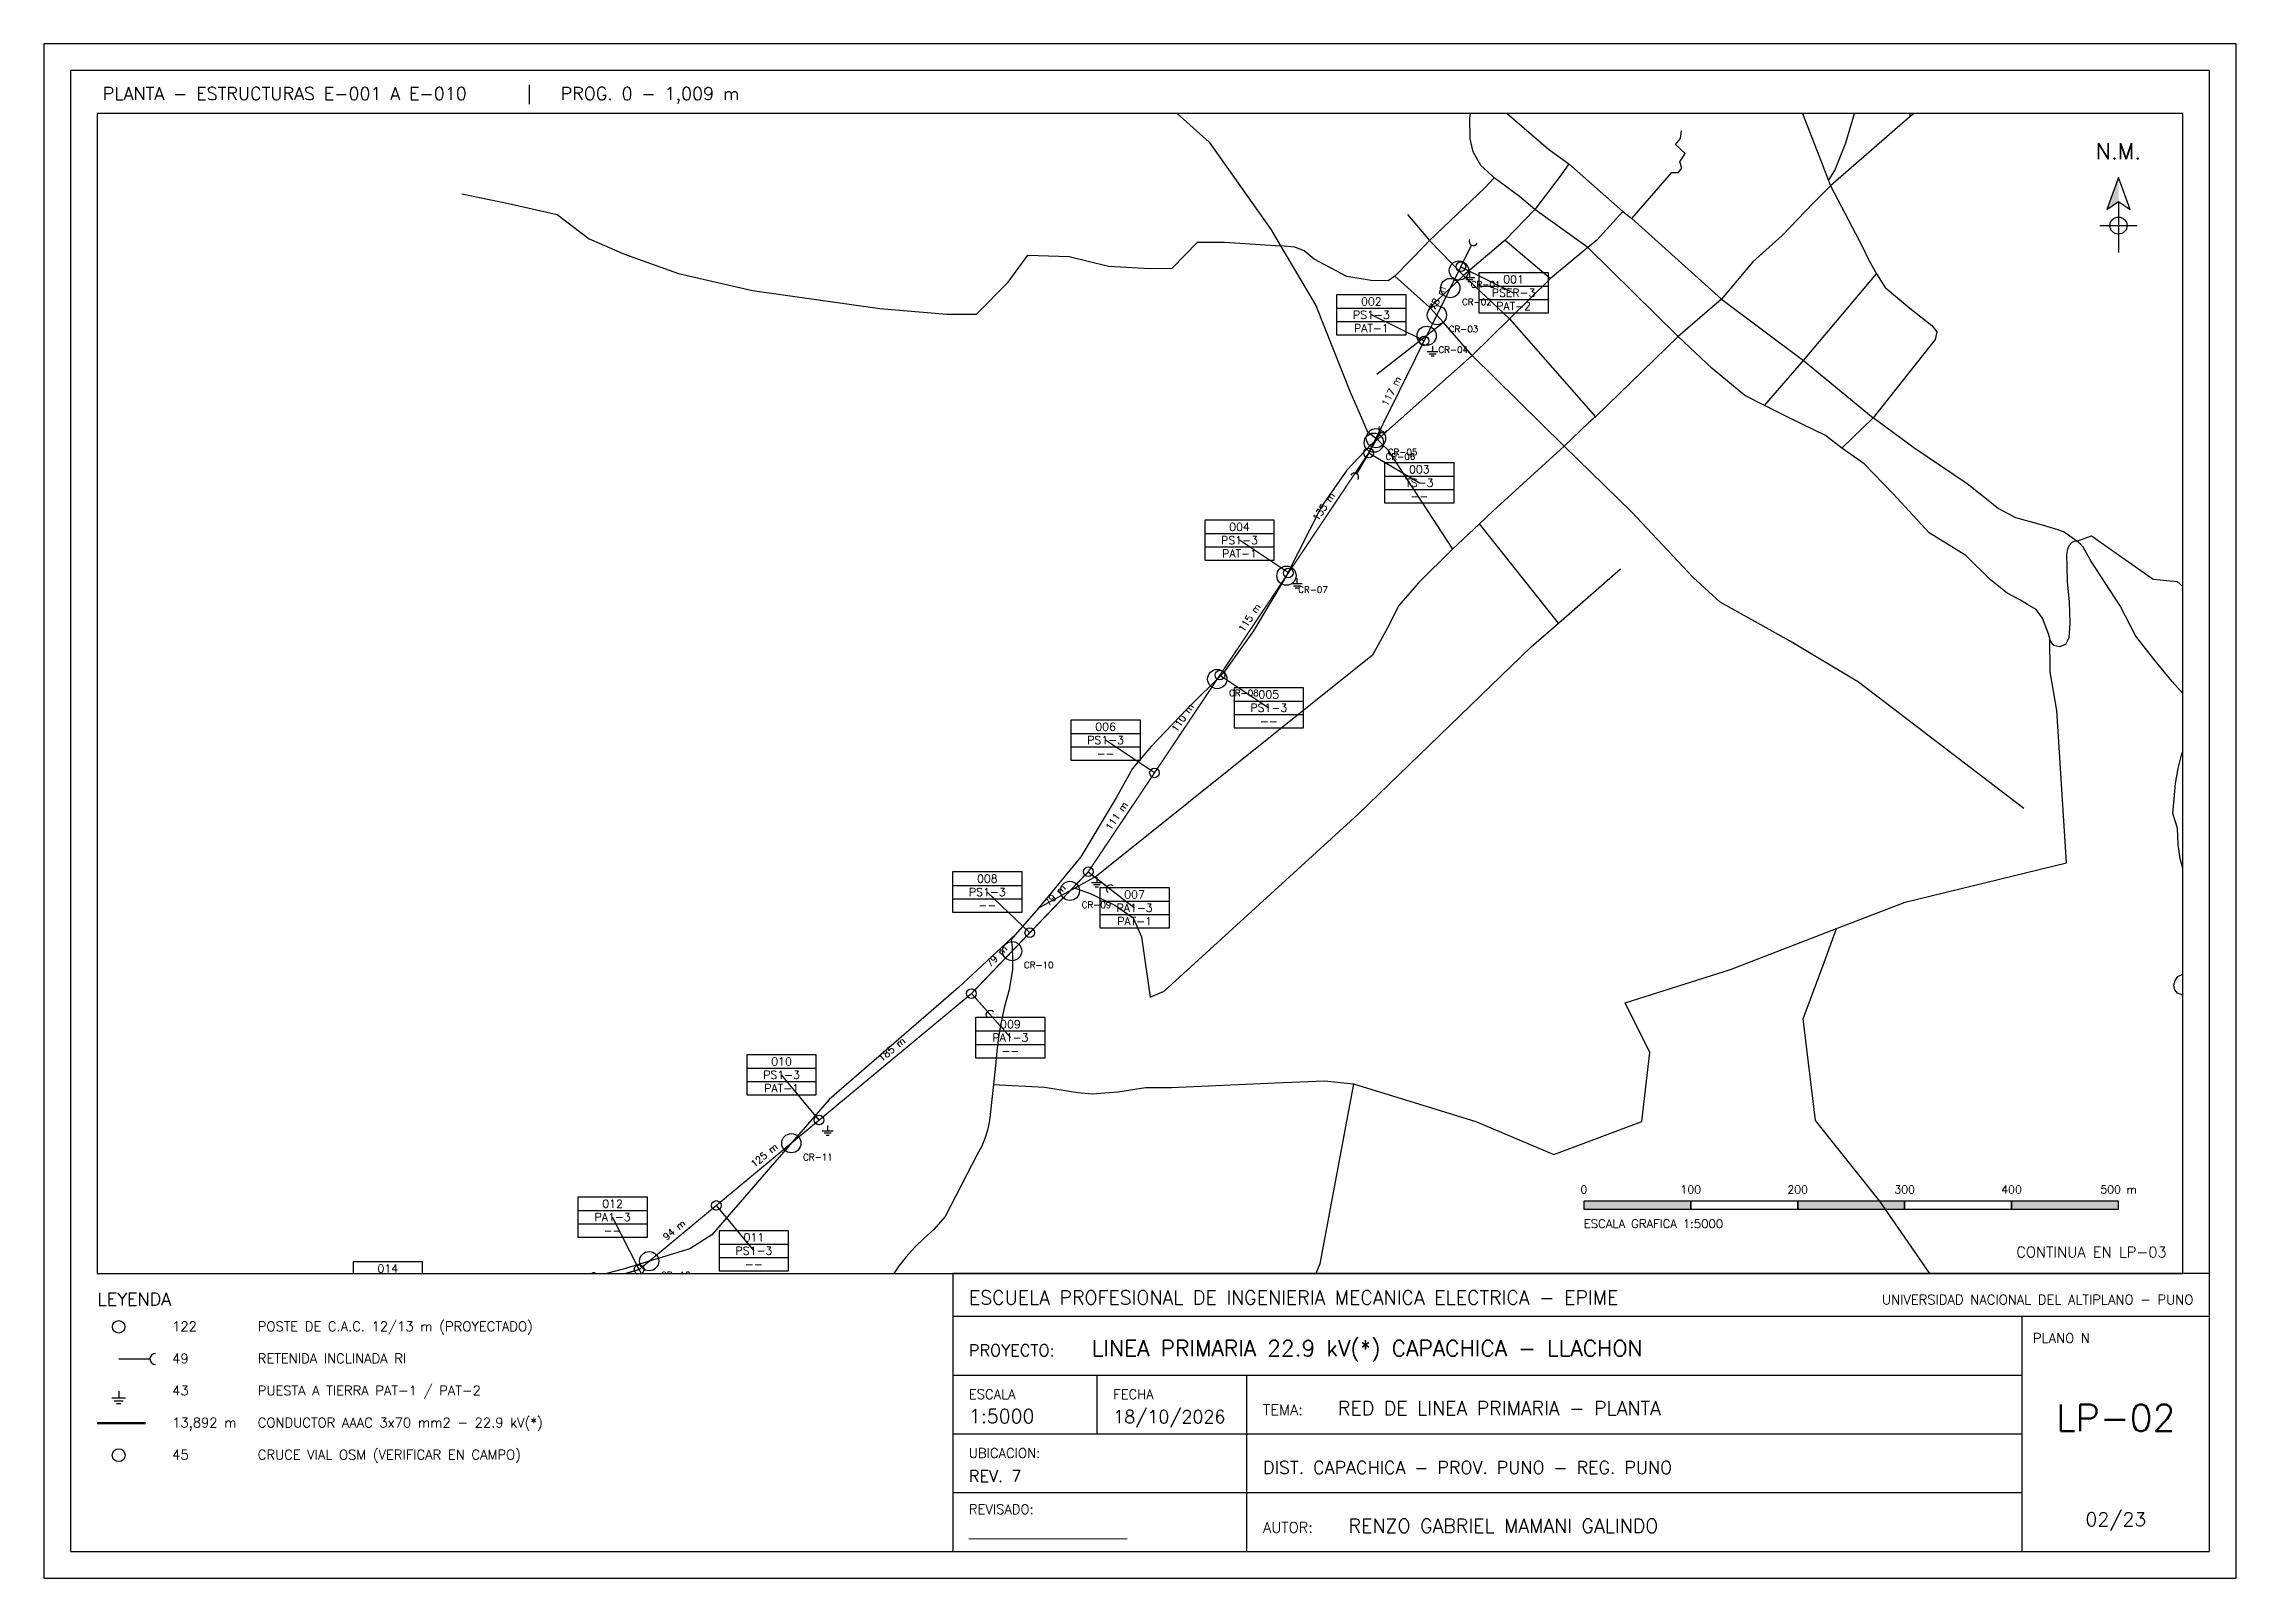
# Paper-space layout 'LP-02' of a CAD drawing. Header units: metres, sheet in millimetres. Extents: x 5 to 415, y 5 to 292.
# The model-space entities are those that its viewports show. They can reach past a viewport. Long polylines and large blocks are cut down to what shows.
import ezdxf
from ezdxf.enums import TextEntityAlignment as Align

# ---------------------------------------------------------------- set-up
doc = ezdxf.new("R2010")
doc.units = ezdxf.units.M
for name, color, linetype in [('CRUCES', 30, 'CONTINUOUS'), ('MARCO', 7, 'CONTINUOUS'), ('NM', 5, 'CONTINUOUS'), ('ROTULO', 7, 'CONTINUOUS'), ('RP_CONDUCTOR', 5, 'CONTINUOUS'), ('RP_CUADROPOSTE', 5, 'CONTINUOUS'), ('RP_LEYENDA', 7, 'CONTINUOUS'), ('RP_POSTE', 1, 'CONTINUOUS'), ('RP_PTIERRA', 2, 'CONTINUOUS'), ('RP_RETENIDA', 1, 'CONTINUOUS'), ('RP_VANO', 4, 'CONTINUOUS'), ('VIAS', 8, 'CONTINUOUS')]:
    doc.layers.add(name, color=color, linetype=linetype)
doc.layers.add('REDCAD_VIEWPORTS', color=8, linetype='CONTINUOUS', plot=False)
doc.styles.add('ROMANS', font='romans.shx')

# ---------------------------------------------------------------- blocks, each defined once
blk = doc.blocks.new('NM')
blk.add_hatch(color=5).paths.add_polyline_path([(0, 0), (0, -4.5), (-2.2, -6)])
for p, q in [((0, -4.5), (0, -14)), ((-3.5, -9), (3.5, -9))]:
    blk.add_line(p, q)
blk.add_lwpolyline([(0, 0), (-2.2, -6), (0, -4.5), (2.2, -6)], close=True)
blk.add_circle((0, -9), 1.6)
at = {"style": 'ROMANS'}
blk.add_text('N.M.', height=3, dxfattribs=at).set_placement((0, 2.5), align=Align.BOTTOM_CENTER)
blk = doc.blocks.new('POSTE_LP')
blk.add_circle((0, 0), 0.9)
blk = doc.blocks.new('RETENIDA')
blk.add_line((0, 0), (4.5, 0))
blk.add_arc((5.3, 0), 0.8, 90, 270)
blk = doc.blocks.new('PAT')
for p, q in [((0, 0), (0, -1)), ((-1, -1), (1, -1)), ((-0.65, -1.4), (0.65, -1.4)), ((-0.3, -1.8), (0.3, -1.8))]:
    blk.add_line(p, q)
blk = doc.blocks.new('CUADRO_POSTE')
for p, q in [((0, 5), (13, 5)), ((0, 2.5), (13, 2.5))]:
    blk.add_line(p, q)
blk.add_lwpolyline([(0, 0), (13, 0), (13, 7.5), (0, 7.5)], close=True)
at = {"style": 'ROMANS'}
for tag, p in [('NUMERO', (6.5, 6.25)), ('ARMADO', (6.5, 3.75)), ('PAT', (6.5, 1.25))]:
    blk.add_attdef(tag, text='', height=1.5, dxfattribs=at).set_placement(p, align=Align.MIDDLE_CENTER)

msp = doc.modelspace()

# ---------------------------------------------------------------- linework, layer by layer
at = {"layer": 'CRUCES'}
for centre in [(410863.4, 8270470.6), (410855.3, 8270454.2), (410833.2, 8270409.6), (410842.8, 8270428.9), (410783.8, 8270309.6), (410785.8, 8270313.8), (410702.1, 8270185.2), (410637.4, 8270088.5), (410499.6, 8269890.4), (410445.6, 8269834.1), (410239.1, 8269654.4), (410106.2, 8269544.1)]:
    msp.add_circle(centre, 9, dxfattribs=at)
at = {"layer": 'RP_CONDUCTOR', "const_width": 1.25}
msp.add_lwpolyline([(410865.2, 8270474.2), (410779, 8270300), (410516.8, 8269908.3), (410407.5, 8269794.3), (410096.9, 8269536.3), (409885.3, 8269474.9)], dxfattribs=at)
at = {"layer": 'RP_CUADROPOSTE'}
for p, q in [((410865.2, 8270474.2), (410914.5, 8270449.8)), ((410830.8, 8270404.8), (410781.5, 8270429.1)), ((410779, 8270300), (410826.4, 8270272.2)), ((410703.9, 8270187.8), (410658.2, 8270218.4)), ((410639.9, 8270092.2), (410685.6, 8270061.6)), ((410578.7, 8270000.8), (410533, 8270031.4)), ((410516.8, 8269908.3), (410560.1, 8269874.5)), ((410462.1, 8269851.3), (410422.4, 8269889.3)), ((410407.5, 8269794.3), (410444, 8269753.2)), ((410265.1, 8269676.1), (410230, 8269718.4)), ((410096.9, 8269536.3), (410072, 8269585.4)), ((410169, 8269596.2), (410204.1, 8269553.9)), ((409885.3, 8269475), (409861.8, 8269524.7))]:
    msp.add_line(p, q, dxfattribs=at)
at = {"layer": 'VIAS'}
for points in [[(410002.2, 8271503), (409982.8, 8271392.8), (410068.3, 8271288), (410176.9, 8271185.6), (410227.8, 8271110.4), (410292.5, 8271019.2), (410364.2, 8270923.5), (410440.7, 8270784.3), (410479.4, 8270730.5), (410481.9, 8270728.5), (410521.5, 8270695.5), (410579.2, 8270636.3), (410630, 8270590.8), (410687.9, 8270508.7), (410696.7, 8270493.7), (410729.5, 8270438), (410761.5, 8270357.7)], [(411285.2, 8270614.8), (411285.4, 8270618.3), (411286, 8270621.8), (411287.2, 8270626.5), (411289.1, 8270631)], [(411208.9, 8270554.8), (411214.9, 8270564.3), (411225.3, 8270590.1), (411235.5, 8270625.3), (411238.7, 8270655.7), (411241.3, 8270679.2), (411243.7, 8270704.9), (411247.4, 8270740.9), (411251.4, 8270788.2), (411252.5, 8270834.9), (411251.2, 8270880.5), (411252, 8270927.1), (411253.8, 8270977.3), (411254.8, 8271017.9), (411255, 8271027.4), (411255.5, 8271033.5), (411255.9, 8271050.9), (411255.4, 8271055.1), (411254.6, 8271059.4), (411252.5, 8271065.4), (411250.3, 8271070.1), (411247.7, 8271074.6), (411244.6, 8271078.8)], [(411315.4, 8270634.4), (411302.3, 8270627), (411285.2, 8270614.8), (411210.7, 8270549.9)], [(411066.1, 8270851.5), (411088.4, 8270820.4), (411119.2, 8270772.1), (411142, 8270734.2), (411149, 8270719.2), (411157.9, 8270693.1), (411170.4, 8270653), (411183, 8270621.9), (411198.4, 8270582.3), (411208.9, 8270554.8), (411210.7, 8270549.9)], [(411221.6, 8270304.4), (411206.2, 8270316.4), (411173.3, 8270332.1), (411149.1, 8270344.3), (411130.6, 8270353.6), (411100.1, 8270378.9), (411068.5, 8270408.9), (410983.9, 8270492.3), (410934.3, 8270527.8), (410920.1, 8270539.9), (410896.2, 8270557.3), (410890.2, 8270563.1), (410884, 8270568.8), (410876.7, 8270581.5), (410873.8, 8270593.9), (410873.7, 8270613.3), (410876.9, 8270647.1)], [(410876.9, 8270647.1), (410900, 8270624.9), (410947.3, 8270584.1), (410966.3, 8270570.4), (411016.6, 8270525.9), (411025.2, 8270519.3), (411109, 8270443.9), (411185.5, 8270386.6), (411250.8, 8270332.7)], [(411025.2, 8270519.3), (411062.5, 8270562.2), (411068.7, 8270562.2), (411071.9, 8270566.2), (411070, 8270572.4), (411075.1, 8270580.1), (411066, 8270588.4), (411070.5, 8270594.2), (411071.4, 8270601.4)], [(410966.3, 8270570.4), (410958.9, 8270560.1), (410934.3, 8270527.8), (410906.7, 8270499.1), (410867.8, 8270466.1), (410836.1, 8270436.1)], [(409931, 8270542.3), (409974.7, 8270533.3), (410020.2, 8270523), (410050.2, 8270500.3), (410083, 8270485.8), (410133.7, 8270467.7), (410202.8, 8270451.9), (410321.8, 8270435), (410384.6, 8270429.8), (410412.2, 8270429.9), (410441.9, 8270459.7), (410460.2, 8270485), (410498.8, 8270483.7), (410535.6, 8270474.7), (410574.7, 8270472.6), (410595.4, 8270472.7), (410618.9, 8270497), (410644.2, 8270497.1), (410696.7, 8270493.7)], [(410896.2, 8270557.3), (410887.5, 8270548.1), (410835.9, 8270498.8), (410830.8, 8270493.3), (410803.4, 8270465.3)], [(411210.7, 8270549.9), (411194.5, 8270533.5), (411165.8, 8270503.3), (411138.1, 8270478.8), (411109, 8270443.9)], [(411210.7, 8270549.9), (411241, 8270492), (411246.4, 8270480.9), (411253.9, 8270467.5), (411262.1, 8270454.8), (411285, 8270435.3), (411305.5, 8270419.2), (411310.4, 8270413.3), (411308.8, 8270406.2), (411250.8, 8270332.7)], [(411016.6, 8270525.9), (410992.5, 8270499.1), (410983.9, 8270492.3), (410949.1, 8270463.3), (410910.8, 8270425.3), (410875.7, 8270391.2), (410787.4, 8270312.5), (410781.1, 8270307.6), (410758.5, 8270283.8), (410734.8, 8270250), (410701.9, 8270184.8), (410671.4, 8270133.5), (410643.4, 8270094.5), (410609.3, 8270060.6), (410575.7, 8270025.3), (410558.3, 8270004.8), (410543, 8269977.5), (410509.7, 8269922.3), (410470.2, 8269874.1)], [(410815.3, 8270523.1), (410835.9, 8270498.8), (410867.8, 8270466.1), (410910.8, 8270425.3), (410991.1, 8270333.9)], [(410803.4, 8270465.3), (410797.2, 8270461.1), (410781.4, 8270461.3), (410758.6, 8270465.1), (410727.9, 8270481.1), (410718.6, 8270489.1), (410710.1, 8270492.6), (410696.7, 8270493.7)], [(410906.7, 8270499.1), (410949.1, 8270463.3)], [(411391.5, 8269967.4), (411236.9, 8270085.7), (411172.4, 8270124.3), (411107.8, 8270160.6), (411082.4, 8270183.4), (411024.7, 8270244.9), (410961.8, 8270306.3), (410875.7, 8270391.2), (410849.1, 8270422), (410836.1, 8270436.1), (410803.4, 8270465.3)], [(411149.1, 8270344.3), (411185.5, 8270386.6), (411253.9, 8270467.5)], [(411109, 8270443.9), (411068.5, 8270408.9), (410991.1, 8270333.9), (410984.7, 8270328.1), (410961.8, 8270306.3), (410895.4, 8270245.8), (410882.5, 8270233.7), (410857.3, 8270210), (410825.5, 8270178.5), (410807.3, 8270157.2), (410796.6, 8270136.5), (410782.6, 8270110.9), (410524.5, 8269904.3), (410504.2, 8269893), (410470.2, 8269874.1), (410448.8, 8269849.7), (410395.6, 8269799.9), (410274.5, 8269695.3), (410164.8, 8269568.6), (410144.3, 8269555.5), (410081.8, 8269536.7), (409834.3, 8269471.5)], [(410849.1, 8270422), (410786.7, 8270373.4)], [(410761.5, 8270357.7), (410773.1, 8270330.7), (410777.5, 8270320.4), (410787.4, 8270312.5), (410796.5, 8270303.3), (410857.3, 8270210)], [(411221.6, 8270304.4), (411250.8, 8270332.7)], [(411441.1, 8270217.4), (411432.4, 8270223.6), (411428.8, 8270226.3), (411423.3, 8270228.1), (411409, 8270232.4), (411384.2, 8270239.2), (411367.7, 8270248), (411338.6, 8270271.2), (411288.8, 8270304.8), (411250.8, 8270332.7)], [(411554.2, 8269785.9), (411549.7, 8269788.9), (411540.3, 8269792.7), (411535.3, 8269794.7), (411532.7, 8269798), (411531.8, 8269802.1), (411533, 8269806.6), (411535.5, 8269810.3), (411540.3, 8269812.6), (411549.6, 8269813.5), (411559, 8269812.5)], [(411558, 8269872.8), (411545.7, 8269896.8), (411540.6, 8269910), (411537.8, 8269920.3), (411536.1, 8269933.7), (411535.3, 8269949), (411531.1, 8269962.7), (411532.2, 8269976.4), (411533.5, 8269990.7), (411535.9, 8270004.9), (411539.5, 8270018.7), (411545.4, 8270037.9), (411546.7, 8270045.8), (411546.4, 8270052.8), (411546.1, 8270060.7), (411543.9, 8270070.6), (411530.3, 8270086.4), (411513.3, 8270107.2), (411496.5, 8270128.5), (411481.8, 8270156.9), (411454.4, 8270199), (411447.1, 8270212), (411444.4, 8270215.1), (411441.1, 8270217.4), (411438.6, 8270217.3), (411436.6, 8270216.2), (411434.1, 8270213.4), (411432.3, 8270209.1), (411431.6, 8270204), (411431.7, 8270194.8), (411432.1, 8270179.9), (411433.9, 8270160.8), (411434.5, 8270140.5), (411433.7, 8270127.1), (411430.6, 8270120.8), (411425.4, 8270118.7), (411419.6, 8270119.9), (411416.2, 8270124.7), (411415.8, 8270126.4), (411414.7, 8270130.7), (411409.2, 8270145.5), (411403.1, 8270153.5), (411395.1, 8270158.3), (411388.6, 8270162.4), (411376.2, 8270168.9), (411360.4, 8270181.4), (411337.3, 8270204.2), (411303, 8270225.2), (411269.5, 8270261.7), (411242.4, 8270289.9), (411221.6, 8270304.4)], [(410956.4, 8270140.8), (410882.5, 8270233.7)], [(411441.1, 8270217.4), (411454.9, 8270222.6), (411512.5, 8270181.8), (411535.1, 8270179.8), (411615.5, 8270107.5), (411645.7, 8270093.4), (411694.8, 8270073.7), (411769.3, 8270061.5), (411814.9, 8270032.1), (411904, 8269942.5), (412009, 8269818.4), (412107.2, 8269719.5), (412167.4, 8269684.1), (412297.7, 8269614.2), (412337.4, 8269610.4), (412395.2, 8269578.6), (412425.6, 8269569.1), (412466.5, 8269551.9), (412507, 8269542.1), (412527, 8269568.1), (412568.5, 8269568.6), (412595.4, 8269549.9), (412620.8, 8269560.3), (412677.4, 8269541.6)], [(410574.6, 8269791.1), (410587.9, 8269796.7), (410769.1, 8269962.1), (410930.9, 8270118.6), (410956.4, 8270140.8), (411014.6, 8270191.7)], [(410428.1, 8269709.3), (410476, 8269706.7), (410507.1, 8269701.7), (410520.3, 8269700.6), (410544.5, 8269702.4), (410570.3, 8269706.5), (410594.5, 8269706.6), (410691.6, 8269711), (410737.6, 8269712.9), (410764.7, 8269710.1), (410879.2, 8269674.7), (410952.1, 8269643.8), (411034.5, 8269674.7), (411041.9, 8269739.3), (411018.7, 8269785.8), (411117.2, 8269816.8), (411216.6, 8269855.2), (411280.6, 8269880), (411431.5, 8269916.7), (411422.5, 8270059.1), (411416.1, 8270095.2), (411415.8, 8270126.4)], [(410504.2, 8269893), (410517.9, 8269888.2), (410541.5, 8269877), (410558.7, 8269865.1), (410566.6, 8269847.4), (410574.6, 8269791.1)], [(410448.8, 8269849.7), (410444.8, 8269844.8), (410445.5, 8269837.4), (410445.9, 8269827.2), (410445.8, 8269817), (410442.8, 8269798), (410438.6, 8269782.4), (410435.1, 8269766.5), (410432.9, 8269753.5), (410431.2, 8269740.4), (410430, 8269727.2), (410428.1, 8269709.3), (410425.2, 8269681.2), (410424.2, 8269673.8), (410422.6, 8269666.5), (410420.1, 8269658.7), (410416.9, 8269651.1), (410413, 8269643.9), (410383.1, 8269586), (410372.3, 8269573.6), (410363.2, 8269565.7), (410354.6, 8269557.2), (410346.6, 8269548.2), (410339.4, 8269539.1), (410332.8, 8269529.5), (410326.8, 8269519.5)], [(411583.1, 8268889), (411562.7, 8269041.1), (411575.7, 8269084.9), (411556.9, 8269201.4), (411500.3, 8269262.3), (411472.6, 8269411.5), (411427.8, 8269423), (411367.7, 8269426.4), (411322.7, 8269504.9), (411257.1, 8269600.1), (411196.7, 8269675.6), (411185.3, 8269770.9), (411204.9, 8269823.5), (411216.6, 8269855.2)], [(411472.6, 8269411.5), (411529.5, 8269480.2), (411555.5, 8269575), (411542.7, 8269666), (411574.8, 8269752.4)], [(410764.7, 8269710.1), (410733.3, 8269541.5), (410652.9, 8269357), (410600.6, 8269288.2), (410542.3, 8269052.6), (410530.9, 8268888.1), (410561.7, 8268578.8), (410483.1, 8268503.3), (410531.4, 8268190.8)]]:
    msp.add_lwpolyline(points, dxfattribs=at)

# ---------------------------------------------------------------- block references
at = {"layer": 'RP_CUADROPOSTE', "xscale": 5, "yscale": 5}
for p, values in [((410882, 8270431.1), {'NUMERO': '001', 'ARMADO': 'PSER-3', 'PAT': 'PAT-2'}), ((410749, 8270410.4), {'NUMERO': '002', 'ARMADO': 'PS1-3', 'PAT': 'PAT-1'}), ((410793.9, 8270253.4), {'NUMERO': '003', 'ARMADO': 'TS-3', 'PAT': '--'}), ((410625.7, 8270199.6), {'NUMERO': '004', 'ARMADO': 'PS1-3', 'PAT': 'PAT-1'}), ((410653.1, 8270042.9), {'NUMERO': '005', 'ARMADO': 'PS1-3', 'PAT': '--'}), ((410500.5, 8270012.7), {'NUMERO': '006', 'ARMADO': 'PS1-3', 'PAT': '--'}), ((410389.9, 8269870.6), {'NUMERO': '008', 'ARMADO': 'PS1-3', 'PAT': '--'}), ((410527.6, 8269855.8), {'NUMERO': '007', 'ARMADO': 'PA1-3', 'PAT': 'PAT-1'}), ((410411.5, 8269734.4), {'NUMERO': '009', 'ARMADO': 'PA1-3', 'PAT': '--'}), ((410197.5, 8269699.6), {'NUMERO': '010', 'ARMADO': 'PS1-3', 'PAT': 'PAT-1'}), ((410039.5, 8269566.6), {'NUMERO': '012', 'ARMADO': 'PA1-3', 'PAT': '--'}), ((410171.6, 8269535.1), {'NUMERO': '011', 'ARMADO': 'PS1-3', 'PAT': '--'}), ((409829.3, 8269505.9), {'NUMERO': '014', 'ARMADO': 'PA1-3', 'PAT': '--'})]:
    msp.add_blockref('CUADRO_POSTE', p, dxfattribs=at).add_auto_attribs(values)
at = {"layer": 'RP_POSTE', "xscale": 5, "yscale": 5}
for p in [(410865.2, 8270474.2), (410830.8, 8270404.8), (410779, 8270300), (410703.9, 8270187.8), (410639.9, 8270092.2), (410578.7, 8270000.8), (410516.8, 8269908.3), (410462.1, 8269851.3), (410407.5, 8269794.3), (410265.1, 8269676.1), (410169, 8269596.2), (410096.9, 8269536.3)]:
    msp.add_blockref('POSTE_LP', p, dxfattribs=at)
at = {"layer": 'RP_PTIERRA', "xscale": 5, "yscale": 5}
for p in [(410873.2, 8270469.2), (410838.8, 8270399.8), (410711.9, 8270182.8), (410524.8, 8269903.3), (410273.1, 8269671.1)]:
    msp.add_blockref('PAT', p, dxfattribs=at)
at = {"layer": 'RP_RETENIDA', "xscale": 5, "yscale": 5}
for p, rotation in [((410865.2, 8270474.2), 63.67300482076416), ((410779, 8270300), 59.66481121329916), ((410779, 8270300), -120.33518878670084), ((410516.8, 8269908.3), -37.9409818967592), ((410407.5, 8269794.3), -48.34119359895138), ((410096.9, 8269536.3), -63.02028092372231)]:
    msp.add_blockref('RETENIDA', p, dxfattribs=dict(at, rotation=rotation))

# ---------------------------------------------------------------- texts
at = {"layer": 'CRUCES', "style": 'ROMANS'}
for s, p in [('CR-01', (410874.4, 8270454.6)), ('CR-02', (410866.3, 8270438.2)), ('CR-03', (410853.8, 8270412.9)), ('CR-04', (410844.2, 8270393.6)), ('CR-06', (410794.8, 8270293.6)), ('CR-05', (410796.8, 8270297.8)), ('CR-07', (410713.1, 8270169.2)), ('CR-08', (410648.4, 8270072.5)), ('CR-09', (410510.6, 8269874.4)), ('CR-10', (410456.6, 8269818.1)), ('CR-11', (410250.1, 8269638.4)), ('CR-12', (410117.2, 8269528.1))]:
    msp.add_text(s, height=6, dxfattribs=at).set_placement(p)
at = {"layer": 'RP_VANO', "style": 'ROMANS'}
for s, rotation, p in [('78 m', 63.673, (410848, 8270442.5)), ('117 m', 63.6738, (410804.9, 8270355.4)), ('135 m', 56.1934, (410741.4, 8270246.9)), ('115 m', 56.1966, (410671.9, 8270143)), ('110 m', 56.1973, (410609.3, 8270049.5)), ('111 m', 56.1928, (410547.7, 8269957.6)), ('79 m', 46.2309, (410489.4, 8269882.8)), ('79 m', 46.2259, (410434.8, 8269825.8)), ('185 m', 39.7104, (410336.3, 8269738.2)), ('125 m', 39.7128, (410217.1, 8269639.1)), ('94 m', 39.7116, (410132.9, 8269569.3)), ('110 m', 16.1797, (410044, 8269524))]:
    msp.add_text(s, height=6.5, rotation=rotation, dxfattribs=at).set_placement(p, align=Align.BOTTOM_CENTER)

psp = doc.layouts.new('LP-02')

# ---------------------------------------------------------------- hatches: boundary and pattern name
for points in [[(293, 74), (313, 74), (313, 75.5), (293, 75.5)], [(333, 74), (353, 74), (353, 75.5), (333, 75.5)], [(373, 74), (393, 74), (393, 75.5), (373, 75.5)]]:
    psp.add_hatch(color=7).paths.add_polyline_path(points)

# ---------------------------------------------------------------- linework, layer by layer
at = {"layer": 'CRUCES'}
psp.add_circle((19, 28), 1.2, dxfattribs=at)
at = {"layer": 'MARCO'}
for points in [[(5, 5), (415, 5), (415, 292), (5, 292)], [(10, 10), (410, 10), (410, 287), (10, 287)], [(15, 62), (405, 62), (405, 279), (15, 279)]]:
    psp.add_lwpolyline(points, close=True, dxfattribs=at)
at = {"layer": 'ROTULO'}
for p, q in [((175, 54), (375, 54)), ((175, 54), (410, 54)), ((375, 10), (375, 54)), ((175, 43), (375, 43)), ((202, 32), (202, 43)), ((230, 10), (230, 43)), ((175, 32), (375, 32)), ((175, 21), (375, 21))]:
    psp.add_line(p, q, dxfattribs=at)
for points in [[(293, 74), (313, 74), (313, 75.5), (293, 75.5)], [(313, 74), (333, 74), (333, 75.5), (313, 75.5)], [(333, 74), (353, 74), (353, 75.5), (333, 75.5)], [(353, 74), (373, 74), (373, 75.5), (353, 75.5)], [(373, 74), (393, 74), (393, 75.5), (373, 75.5)], [(175, 10), (410, 10), (410, 62), (175, 62)]]:
    psp.add_lwpolyline(points, close=True, dxfattribs=at)
at = {"layer": 'RP_CONDUCTOR', "lineweight": 50}
psp.add_line((15, 34), (24, 34), dxfattribs=at)

# ---------------------------------------------------------------- block references
at = {"layer": 'NM'}
psp.add_blockref('NM', (393, 267), dxfattribs=at)
at = {"layer": 'RP_POSTE', "xscale": 1.3, "yscale": 1.3}
psp.add_blockref('POSTE_LP', (19, 52), dxfattribs=at)
at = {"layer": 'RP_PTIERRA', "xscale": 1.3, "yscale": 1.3}
psp.add_blockref('PAT', (19, 40), dxfattribs=at)
at = {"layer": 'RP_RETENIDA', "xscale": 1.3, "yscale": 1.3}
psp.add_blockref('RETENIDA', (19, 46), dxfattribs=at)

# ---------------------------------------------------------------- texts
at = {"layer": 'ROTULO', "style": 'ROMANS'}
for s, height, p in [('PLANTA - ESTRUCTURAS E-001 A E-010   |   PROG. 0 - 1,009 m', 2.4, (16, 281.5)), ('ESCALA GRAFICA 1:5000', 1.6, (293, 70.5)), ('ESCUELA PROFESIONAL DE INGENIERIA MECANICA ELECTRICA - EPIME', 2.6, (178, 56.2)), ('LINEA PRIMARIA 22.9 kV(*) CAPACHICA - LLACHON', 3, (201, 46.5)), ('PLANO N', 1.8, (377, 49)), ('PROYECTO:', 2.2, (178, 46.5)), ('ESCALA', 1.8, (178, 38.5)), ('FECHA', 1.8, (205, 38.5)), ('TEMA:', 2, (233, 35.5)), ('RED DE LINEA PRIMARIA - PLANTA', 2.6, (247, 35.5)), ('1:5000', 2.6, (178, 34)), ('18/10/2026', 2.4, (205, 34)), ('UBICACION:', 1.8, (178, 27.5)), ('REV. 7', 2.2, (178, 23)), ('DIST. CAPACHICA - PROV. PUNO - REG. PUNO', 2.4, (233, 24.5)), ('REVISADO:', 1.8, (178, 17)), ('________________________', 1.8, (178, 12.5)), ('AUTOR:', 2, (233, 13.5)), ('RENZO GABRIEL MAMANI GALINDO', 2.6, (249, 13.5))]:
    psp.add_text(s, height=height, dxfattribs=at).set_placement(p)
for s, p in [('0', (293, 76.5)), ('100', (313, 76.5)), ('200', (333, 76.5)), ('300', (353, 76.5)), ('400', (373, 76.5)), ('500 m', (393, 76.5))]:
    psp.add_text(s, height=1.5, dxfattribs=at).set_placement(p, align=Align.BOTTOM_CENTER)
for s, height, p in [('CONTINUA EN LP-03', 2, (402, 65)), ('UNIVERSIDAD NACIONAL DEL ALTIPLANO - PUNO', 1.8, (407, 56.2))]:
    psp.add_text(s, height=height, dxfattribs=at).set_placement(p, align=Align.RIGHT)
for s, height, p in [('LP-02', 5, (392.5, 35)), ('02/23', 2.6, (392.5, 16))]:
    psp.add_text(s, height=height, dxfattribs=at).set_placement(p, align=Align.MIDDLE_CENTER)
at = {"layer": 'RP_LEYENDA', "style": 'ROMANS'}
for s, height, p in [('LEYENDA', 2.4, (15, 56)), ('POSTE DE C.A.C. 12/13 m (PROYECTADO)', 1.8, (45, 51.2)), ('122', 1.8, (29, 51.2)), ('49', 1.8, (29, 45.2)), ('RETENIDA INCLINADA RI', 1.8, (45, 45.2)), ('43', 1.8, (29, 39.2)), ('PUESTA A TIERRA PAT-1 / PAT-2', 1.8, (45, 39.2)), ('13,892 m', 1.8, (29, 33.2)), ('CONDUCTOR AAAC 3x70 mm2 - 22.9 kV(*)', 1.8, (45, 33.2)), ('45', 1.8, (29, 27.2)), ('CRUCE VIAL OSM (VERIFICAR EN CAMPO)', 1.8, (45, 27.2))]:
    psp.add_text(s, height=height, dxfattribs=at).set_placement(p)

# ---------------------------------------------------------------- viewports
at = {"layer": 'REDCAD_VIEWPORTS'}
psp.add_viewport(center=(210, 170.5), size=(390, 217), view_center_point=(410565.17, 8270075.13), view_height=1085, dxfattribs=at)

doc.saveas('drawing.dxf')
